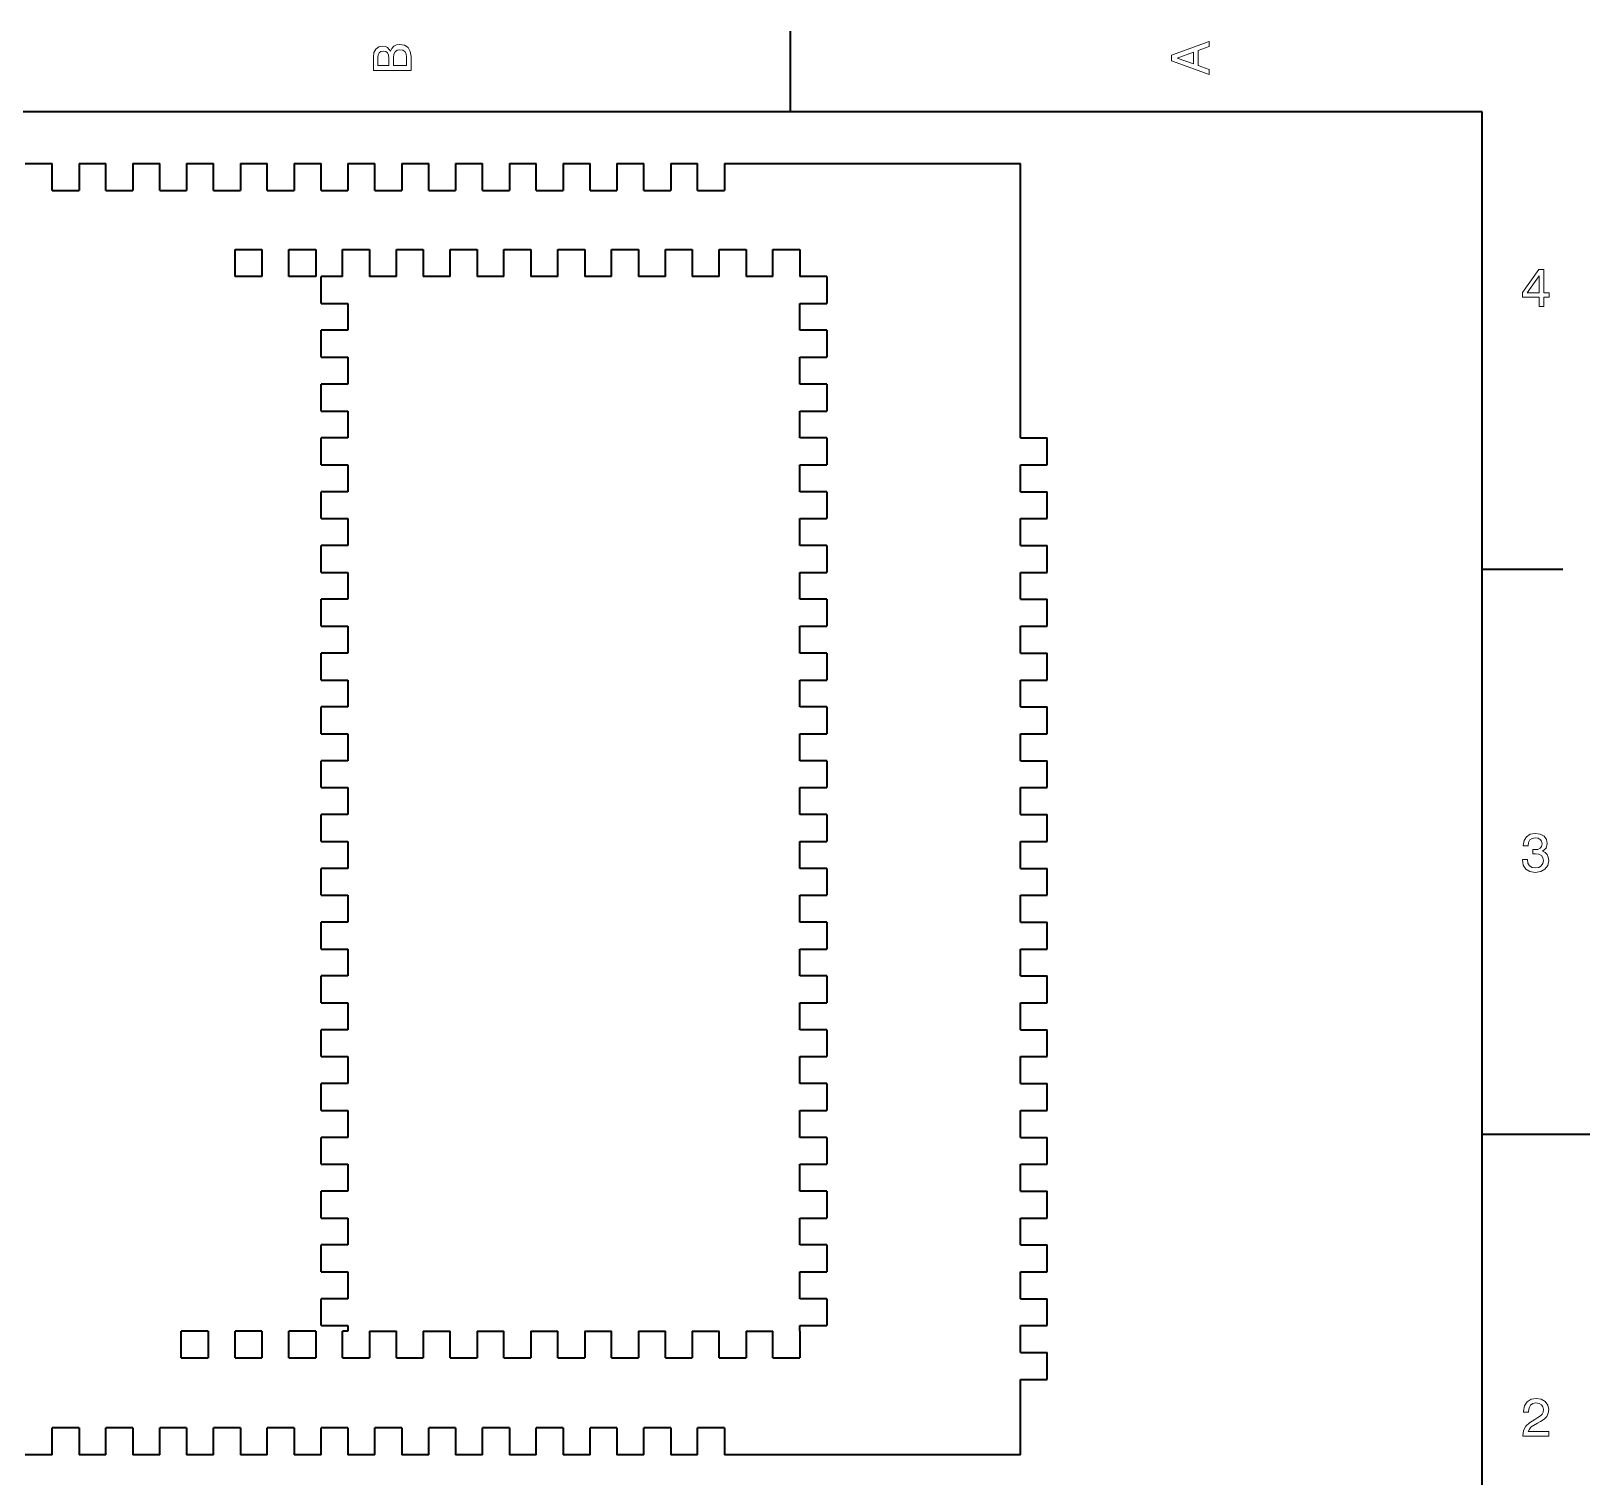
# Model space of a CAD drawing. Extents: x 0 to 297, y 0 to 210.
# Drawn here: x 152.1 to 297, y 73.1 to 207.5 of the extents above; entities that cross this region are included whole.
import ezdxf

# ---------------------------------------------------------------- set-up
doc = ezdxf.new("R2010")
doc.units = 0

msp = doc.modelspace()

# ---------------------------------------------------------------- linework, layer by layer
at = {"color": 7, "lineweight": 35}
for p, q in [((222.699997, 200), (222.699997, 207.5)), ((287, 200), (10, 200)), ((287, 10), (287, 200)), ((151.576752, 195.198517), (154.076752, 195.198517)), ((154.076752, 192.698517), (154.076752, 195.198517)), ((156.576752, 195.198517), (156.576752, 192.698517)), ((156.576752, 195.198517), (159.076752, 195.198517)), ((159.076752, 192.698517), (159.076752, 195.198517)), ((161.576752, 195.198517), (161.576752, 192.698517)), ((161.576752, 195.198517), (164.076752, 195.198517)), ((164.076752, 192.698517), (164.076752, 195.198517)), ((166.576752, 195.198517), (166.576752, 192.698517)), ((166.576752, 195.198517), (169.076752, 195.198517)), ((169.076752, 192.698517), (169.076752, 195.198517)), ((171.576752, 195.198517), (171.576752, 192.698517)), ((171.576752, 195.198517), (174.076752, 195.198517)), ((174.076752, 192.698517), (174.076752, 195.198517)), ((176.576752, 195.198517), (176.576752, 192.698517)), ((176.576752, 195.198517), (179.076752, 195.198517)), ((179.076752, 192.698517), (179.076752, 195.198517)), ((181.576752, 195.198517), (181.576752, 192.698517)), ((181.576752, 195.198517), (184.076752, 195.198517)), ((184.076752, 192.698517), (184.076752, 195.198517)), ((186.576752, 195.198517), (186.576752, 192.698517)), ((186.576752, 195.198517), (189.076752, 195.198517)), ((189.076752, 192.698517), (189.076752, 195.198517)), ((191.576752, 195.198517), (191.576752, 192.698517)), ((191.576752, 195.198517), (194.076752, 195.198517)), ((194.076752, 192.698517), (194.076752, 195.198517)), ((196.576752, 195.198517), (196.576752, 192.698517)), ((196.576752, 195.198517), (199.076752, 195.198517)), ((199.076752, 192.698517), (199.076752, 195.198517)), ((201.576752, 195.198517), (201.576752, 192.698517)), ((201.576752, 195.198517), (204.076752, 195.198517)), ((204.076752, 192.698517), (204.076752, 195.198517)), ((206.576752, 195.198517), (206.576752, 192.698517)), ((206.576752, 195.198517), (209.076752, 195.198517)), ((209.076752, 192.698517), (209.076752, 195.198517)), ((211.576752, 195.198517), (211.576752, 192.698517)), ((211.576752, 195.198517), (214.076752, 195.198517)), ((214.076752, 192.698517), (214.076752, 195.198517)), ((216.576752, 195.198517), (216.576752, 192.698517)), ((216.576752, 195.198517), (244.076752, 195.198517)), ((244.076752, 169.698517), (244.076752, 195.198517)), ((154.076752, 192.698517), (156.576752, 192.698517)), ((159.076752, 192.698517), (161.576752, 192.698517)), ((164.076752, 192.698517), (166.576752, 192.698517)), ((169.076752, 192.698517), (171.576752, 192.698517)), ((174.076752, 192.698517), (176.576752, 192.698517)), ((179.076752, 192.698517), (181.576752, 192.698517)), ((184.076752, 192.698517), (186.576752, 192.698517)), ((189.076752, 192.698517), (191.576752, 192.698517)), ((194.076752, 192.698517), (196.576752, 192.698517)), ((199.076752, 192.698517), (201.576752, 192.698517)), ((204.076752, 192.698517), (206.576752, 192.698517)), ((209.076752, 192.698517), (211.576752, 192.698517)), ((214.076752, 192.698517), (216.576752, 192.698517)), ((171.076752, 187.198517), (173.576752, 187.198517)), ((171.076752, 184.698517), (171.076752, 187.198517)), ((173.576752, 187.198517), (173.576752, 184.698517)), ((176.076752, 187.198517), (178.576752, 187.198517)), ((176.076752, 184.698517), (176.076752, 187.198517)), ((178.576752, 187.198517), (178.576752, 184.698517)), ((181.076752, 187.198517), (183.576752, 187.198517)), ((181.076752, 184.698517), (181.076752, 187.198517)), ((183.576752, 187.198517), (183.576752, 184.698517)), ((186.076752, 187.198517), (188.576752, 187.198517)), ((186.076752, 184.698517), (186.076752, 187.198517)), ((188.576752, 187.198517), (188.576752, 184.698517)), ((191.076752, 187.198517), (193.576752, 187.198517)), ((191.076752, 184.698517), (191.076752, 187.198517)), ((193.576752, 187.198517), (193.576752, 184.698517)), ((196.076752, 187.198517), (198.576752, 187.198517)), ((196.076752, 184.698517), (196.076752, 187.198517)), ((198.576752, 187.198517), (198.576752, 184.698517)), ((201.076752, 187.198517), (203.576752, 187.198517)), ((201.076752, 184.698517), (201.076752, 187.198517)), ((203.576752, 187.198517), (203.576752, 184.698517)), ((206.076752, 187.198517), (208.576752, 187.198517)), ((206.076752, 184.698517), (206.076752, 187.198517)), ((208.576752, 187.198517), (208.576752, 184.698517)), ((211.076752, 187.198517), (213.576752, 187.198517)), ((211.076752, 184.698517), (211.076752, 187.198517)), ((213.576752, 187.198517), (213.576752, 184.698517)), ((216.076752, 187.198517), (218.576752, 187.198517)), ((216.076752, 184.698517), (216.076752, 187.198517)), ((218.576752, 187.198517), (218.576752, 184.698517)), ((221.076752, 187.198517), (223.576752, 187.198517)), ((221.076752, 184.698517), (221.076752, 187.198517)), ((223.576752, 187.198517), (223.576752, 184.698517)), ((173.576752, 184.698517), (171.076752, 184.698517)), ((178.576752, 184.698517), (176.076752, 184.698517)), ((181.076752, 184.698517), (179.076752, 184.698517)), ((179.076752, 182.198517), (179.076752, 184.698517)), ((186.076752, 184.698517), (183.576752, 184.698517)), ((191.076752, 184.698517), (188.576752, 184.698517)), ((196.076752, 184.698517), (193.576752, 184.698517)), ((201.076752, 184.698517), (198.576752, 184.698517)), ((206.076752, 184.698517), (203.576752, 184.698517)), ((211.076752, 184.698517), (208.576752, 184.698517)), ((216.076752, 184.698517), (213.576752, 184.698517)), ((221.076752, 184.698517), (218.576752, 184.698517)), ((226.076752, 184.698517), (223.576752, 184.698517)), ((226.076752, 184.698517), (226.076752, 182.198517)), ((179.076752, 182.198517), (181.576752, 182.198517)), ((181.576752, 182.198517), (181.576752, 179.698517)), ((223.576752, 179.698517), (223.576752, 182.198517)), ((223.576752, 182.198517), (226.076752, 182.198517)), ((181.576752, 179.698517), (179.076752, 179.698517)), ((179.076752, 177.198517), (179.076752, 179.698517)), ((226.076752, 179.698517), (223.576752, 179.698517)), ((226.076752, 179.698517), (226.076752, 177.198517)), ((179.076752, 177.198517), (181.576752, 177.198517)), ((181.576752, 177.198517), (181.576752, 174.698517)), ((223.576752, 174.698517), (223.576752, 177.198517)), ((223.576752, 177.198517), (226.076752, 177.198517)), ((181.576752, 174.698517), (179.076752, 174.698517)), ((179.076752, 172.198517), (179.076752, 174.698517)), ((226.076752, 174.698517), (223.576752, 174.698517)), ((226.076752, 174.698517), (226.076752, 172.198517)), ((179.076752, 172.198517), (181.576752, 172.198517)), ((181.576752, 172.198517), (181.576752, 169.698517)), ((223.576752, 169.698517), (223.576752, 172.198517)), ((223.576752, 172.198517), (226.076752, 172.198517)), ((181.576752, 169.698517), (179.076752, 169.698517)), ((179.076752, 167.198517), (179.076752, 169.698517)), ((226.076752, 169.698517), (223.576752, 169.698517)), ((226.076752, 169.698517), (226.076752, 167.198517)), ((244.076752, 169.698517), (246.576752, 169.698517)), ((246.576752, 167.198517), (246.576752, 169.698517)), ((179.076752, 167.198517), (181.576752, 167.198517)), ((181.576752, 167.198517), (181.576752, 164.698517)), ((223.576752, 164.698517), (223.576752, 167.198517)), ((223.576752, 167.198517), (226.076752, 167.198517)), ((244.076752, 167.198517), (246.576752, 167.198517)), ((244.076752, 164.698517), (244.076752, 167.198517)), ((181.576752, 164.698517), (179.076752, 164.698517)), ((179.076752, 162.198517), (179.076752, 164.698517)), ((226.076752, 164.698517), (223.576752, 164.698517)), ((226.076752, 164.698517), (226.076752, 162.198517)), ((244.076752, 164.698517), (246.576752, 164.698517)), ((246.576752, 162.198517), (246.576752, 164.698517)), ((179.076752, 162.198517), (181.576752, 162.198517)), ((181.576752, 162.198517), (181.576752, 159.698517)), ((223.576752, 159.698517), (223.576752, 162.198517)), ((223.576752, 162.198517), (226.076752, 162.198517)), ((244.076752, 162.198517), (246.576752, 162.198517)), ((244.076752, 159.698517), (244.076752, 162.198517)), ((181.576752, 159.698517), (179.076752, 159.698517)), ((179.076752, 157.198517), (179.076752, 159.698517)), ((226.076752, 159.698517), (223.576752, 159.698517)), ((226.076752, 159.698517), (226.076752, 157.198517)), ((244.076752, 159.698517), (246.576752, 159.698517)), ((246.576752, 157.198517), (246.576752, 159.698517)), ((179.076752, 157.198517), (181.576752, 157.198517)), ((181.576752, 157.198517), (181.576752, 154.698517)), ((223.576752, 154.698517), (223.576752, 157.198517)), ((223.576752, 157.198517), (226.076752, 157.198517)), ((244.076752, 157.198517), (246.576752, 157.198517)), ((244.076752, 154.698517), (244.076752, 157.198517)), ((287, 157.5), (294.5, 157.5)), ((181.576752, 154.698517), (179.076752, 154.698517)), ((179.076752, 152.198517), (179.076752, 154.698517)), ((226.076752, 154.698517), (223.576752, 154.698517)), ((226.076752, 154.698517), (226.076752, 152.198517)), ((244.076752, 154.698517), (246.576752, 154.698517)), ((246.576752, 152.198517), (246.576752, 154.698517)), ((179.076752, 152.198517), (181.576752, 152.198517)), ((181.576752, 152.198517), (181.576752, 149.698517)), ((223.576752, 149.698517), (223.576752, 152.198517)), ((223.576752, 152.198517), (226.076752, 152.198517)), ((244.076752, 152.198517), (246.576752, 152.198517)), ((244.076752, 149.698517), (244.076752, 152.198517)), ((181.576752, 149.698517), (179.076752, 149.698517)), ((179.076752, 147.198517), (179.076752, 149.698517)), ((226.076752, 149.698517), (223.576752, 149.698517)), ((226.076752, 149.698517), (226.076752, 147.198517)), ((244.076752, 149.698517), (246.576752, 149.698517)), ((246.576752, 147.198517), (246.576752, 149.698517)), ((179.076752, 147.198517), (181.576752, 147.198517)), ((181.576752, 147.198517), (181.576752, 144.698517)), ((223.576752, 144.698517), (223.576752, 147.198517)), ((223.576752, 147.198517), (226.076752, 147.198517)), ((244.076752, 147.198517), (246.576752, 147.198517)), ((244.076752, 144.698517), (244.076752, 147.198517)), ((181.576752, 144.698517), (179.076752, 144.698517)), ((179.076752, 142.198517), (179.076752, 144.698517)), ((226.076752, 144.698517), (223.576752, 144.698517)), ((226.076752, 144.698517), (226.076752, 142.198517)), ((244.076752, 144.698517), (246.576752, 144.698517)), ((246.576752, 142.198517), (246.576752, 144.698517)), ((179.076752, 142.198517), (181.576752, 142.198517)), ((181.576752, 142.198517), (181.576752, 139.698517)), ((223.576752, 139.698517), (223.576752, 142.198517)), ((223.576752, 142.198517), (226.076752, 142.198517)), ((244.076752, 142.198517), (246.576752, 142.198517)), ((244.076752, 139.698517), (244.076752, 142.198517)), ((181.576752, 139.698517), (179.076752, 139.698517)), ((179.076752, 137.198517), (179.076752, 139.698517)), ((226.076752, 139.698517), (223.576752, 139.698517)), ((226.076752, 139.698517), (226.076752, 137.198517)), ((244.076752, 139.698517), (246.576752, 139.698517)), ((246.576752, 137.198517), (246.576752, 139.698517)), ((179.076752, 137.198517), (181.576752, 137.198517)), ((181.576752, 137.198517), (181.576752, 134.698517)), ((223.576752, 134.698517), (223.576752, 137.198517)), ((223.576752, 137.198517), (226.076752, 137.198517)), ((244.076752, 137.198517), (246.576752, 137.198517)), ((244.076752, 134.698517), (244.076752, 137.198517)), ((181.576752, 134.698517), (179.076752, 134.698517)), ((179.076752, 132.198517), (179.076752, 134.698517)), ((226.076752, 134.698517), (223.576752, 134.698517)), ((226.076752, 134.698517), (226.076752, 132.198517)), ((244.076752, 134.698517), (246.576752, 134.698517)), ((246.576752, 132.198517), (246.576752, 134.698517)), ((179.076752, 132.198517), (181.576752, 132.198517)), ((181.576752, 132.198517), (181.576752, 129.698517)), ((223.576752, 129.698517), (223.576752, 132.198517)), ((223.576752, 132.198517), (226.076752, 132.198517)), ((244.076752, 132.198517), (246.576752, 132.198517)), ((244.076752, 129.698517), (244.076752, 132.198517)), ((181.576752, 129.698517), (179.076752, 129.698517)), ((179.076752, 127.198517), (179.076752, 129.698517)), ((226.076752, 129.698517), (223.576752, 129.698517)), ((226.076752, 129.698517), (226.076752, 127.198517)), ((244.076752, 129.698517), (246.576752, 129.698517)), ((246.576752, 127.198517), (246.576752, 129.698517)), ((179.076752, 127.198517), (181.576752, 127.198517)), ((181.576752, 127.198517), (181.576752, 124.698517)), ((223.576752, 124.698517), (223.576752, 127.198517)), ((223.576752, 127.198517), (226.076752, 127.198517)), ((244.076752, 127.198517), (246.576752, 127.198517)), ((244.076752, 124.698517), (244.076752, 127.198517)), ((181.576752, 124.698517), (179.076752, 124.698517)), ((179.076752, 122.198517), (179.076752, 124.698517)), ((226.076752, 124.698517), (223.576752, 124.698517)), ((226.076752, 124.698517), (226.076752, 122.198517)), ((244.076752, 124.698517), (246.576752, 124.698517)), ((246.576752, 122.198517), (246.576752, 124.698517)), ((179.076752, 122.198517), (181.576752, 122.198517)), ((181.576752, 122.198517), (181.576752, 119.698517)), ((223.576752, 119.698517), (223.576752, 122.198517)), ((223.576752, 122.198517), (226.076752, 122.198517)), ((244.076752, 122.198517), (246.576752, 122.198517)), ((244.076752, 119.698517), (244.076752, 122.198517)), ((181.576752, 119.698517), (179.076752, 119.698517)), ((179.076752, 117.198517), (179.076752, 119.698517)), ((226.076752, 119.698517), (223.576752, 119.698517)), ((226.076752, 119.698517), (226.076752, 117.198517)), ((244.076752, 119.698517), (246.576752, 119.698517)), ((246.576752, 117.198517), (246.576752, 119.698517)), ((179.076752, 117.198517), (181.576752, 117.198517)), ((181.576752, 117.198517), (181.576752, 114.698517)), ((223.576752, 114.698517), (223.576752, 117.198517)), ((223.576752, 117.198517), (226.076752, 117.198517)), ((244.076752, 117.198517), (246.576752, 117.198517)), ((244.076752, 114.698517), (244.076752, 117.198517)), ((181.576752, 114.698517), (179.076752, 114.698517)), ((179.076752, 112.198517), (179.076752, 114.698517)), ((226.076752, 114.698517), (223.576752, 114.698517)), ((226.076752, 114.698517), (226.076752, 112.198517)), ((244.076752, 114.698517), (246.576752, 114.698517)), ((246.576752, 112.198517), (246.576752, 114.698517)), ((179.076752, 112.198517), (181.576752, 112.198517)), ((181.576752, 112.198517), (181.576752, 109.698517)), ((223.576752, 109.698517), (223.576752, 112.198517)), ((223.576752, 112.198517), (226.076752, 112.198517)), ((244.076752, 112.198517), (246.576752, 112.198517)), ((244.076752, 109.698517), (244.076752, 112.198517)), ((181.576752, 109.698517), (179.076752, 109.698517)), ((179.076752, 107.198517), (179.076752, 109.698517)), ((226.076752, 109.698517), (223.576752, 109.698517)), ((226.076752, 109.698517), (226.076752, 107.198517)), ((244.076752, 109.698517), (246.576752, 109.698517)), ((246.576752, 107.198517), (246.576752, 109.698517)), ((179.076752, 107.198517), (181.576752, 107.198517)), ((181.576752, 107.198517), (181.576752, 104.698517)), ((223.576752, 104.698517), (223.576752, 107.198517)), ((223.576752, 107.198517), (226.076752, 107.198517)), ((244.076752, 107.198517), (246.576752, 107.198517)), ((244.076752, 104.698517), (244.076752, 107.198517)), ((181.576752, 104.698517), (179.076752, 104.698517)), ((179.076752, 102.198517), (179.076752, 104.698517)), ((226.076752, 104.698517), (223.576752, 104.698517)), ((226.076752, 104.698517), (226.076752, 102.198517)), ((244.076752, 104.698517), (246.576752, 104.698517)), ((246.576752, 102.198517), (246.576752, 104.698517)), ((287, 105), (297, 105)), ((179.076752, 102.198517), (181.576752, 102.198517)), ((181.576752, 102.198517), (181.576752, 99.698517)), ((223.576752, 99.698517), (223.576752, 102.198517)), ((223.576752, 102.198517), (226.076752, 102.198517)), ((244.076752, 102.198517), (246.576752, 102.198517)), ((244.076752, 99.698517), (244.076752, 102.198517)), ((181.576752, 99.698517), (179.076752, 99.698517)), ((179.076752, 97.198517), (179.076752, 99.698517)), ((226.076752, 99.698517), (223.576752, 99.698517)), ((226.076752, 99.698517), (226.076752, 97.198517)), ((244.076752, 99.698517), (246.576752, 99.698517)), ((246.576752, 97.198517), (246.576752, 99.698517)), ((179.076752, 97.198517), (181.576752, 97.198517)), ((181.576752, 97.198517), (181.576752, 94.698517)), ((223.576752, 94.698517), (223.576752, 97.198517)), ((223.576752, 97.198517), (226.076752, 97.198517)), ((244.076752, 97.198517), (246.576752, 97.198517)), ((244.076752, 94.698517), (244.076752, 97.198517)), ((181.576752, 94.698517), (179.076752, 94.698517)), ((179.076752, 92.198517), (179.076752, 94.698517)), ((226.076752, 94.698517), (223.576752, 94.698517)), ((226.076752, 94.698517), (226.076752, 92.198517)), ((244.076752, 94.698517), (246.576752, 94.698517)), ((246.576752, 92.198517), (246.576752, 94.698517)), ((179.076752, 92.198517), (181.576752, 92.198517)), ((181.576752, 92.198517), (181.576752, 89.698517)), ((223.576752, 89.698517), (223.576752, 92.198517)), ((223.576752, 92.198517), (226.076752, 92.198517)), ((244.076752, 92.198517), (246.576752, 92.198517)), ((244.076752, 89.698517), (244.076752, 92.198517)), ((181.576752, 89.698517), (179.076752, 89.698517)), ((179.076752, 87.198517), (179.076752, 89.698517)), ((226.076752, 89.698517), (223.576752, 89.698517)), ((226.076752, 89.698517), (226.076752, 87.198517)), ((244.076752, 89.698517), (246.576752, 89.698517)), ((246.576752, 87.198517), (246.576752, 89.698517)), ((179.076752, 87.198517), (181.576752, 87.198517)), ((181.576752, 87.198517), (181.576752, 86.698517)), ((223.576752, 86.698517), (223.576752, 87.198517)), ((223.576752, 87.198517), (226.076752, 87.198517)), ((244.076752, 87.198517), (246.576752, 87.198517)), ((244.076752, 84.698517), (244.076752, 87.198517)), ((168.576752, 86.698517), (166.076752, 86.698517)), ((166.076752, 84.198517), (166.076752, 86.698517)), ((168.576752, 86.698517), (168.576752, 84.198517)), ((173.576752, 86.698517), (171.076752, 86.698517)), ((171.076752, 84.198517), (171.076752, 86.698517)), ((173.576752, 86.698517), (173.576752, 84.198517)), ((178.576752, 86.698517), (176.076752, 86.698517)), ((176.076752, 84.198517), (176.076752, 86.698517)), ((178.576752, 86.698517), (178.576752, 84.198517)), ((181.576752, 86.698517), (181.076752, 86.698517)), ((181.076752, 84.198517), (181.076752, 86.698517)), ((183.576752, 86.698517), (183.576752, 84.198517)), ((183.576752, 86.698517), (186.076752, 86.698517)), ((186.076752, 84.198517), (186.076752, 86.698517)), ((188.576752, 86.698517), (188.576752, 84.198517)), ((188.576752, 86.698517), (191.076752, 86.698517)), ((191.076752, 84.198517), (191.076752, 86.698517)), ((193.576752, 86.698517), (196.076752, 86.698517)), ((193.576752, 86.698517), (193.576752, 84.198517)), ((196.076752, 84.198517), (196.076752, 86.698517)), ((198.576752, 86.698517), (198.576752, 84.198517)), ((198.576752, 86.698517), (201.076752, 86.698517)), ((201.076752, 84.198517), (201.076752, 86.698517)), ((203.576752, 86.698517), (203.576752, 84.198517)), ((203.576752, 86.698517), (206.076752, 86.698517)), ((206.076752, 84.198517), (206.076752, 86.698517)), ((208.576752, 86.698517), (208.576752, 84.198517)), ((208.576752, 86.698517), (211.076752, 86.698517)), ((211.076752, 84.198517), (211.076752, 86.698517)), ((213.576752, 86.698517), (213.576752, 84.198517)), ((213.576752, 86.698517), (216.076752, 86.698517)), ((216.076752, 84.198517), (216.076752, 86.698517)), ((218.576752, 86.698517), (218.576752, 84.198517)), ((218.576752, 86.698517), (221.076752, 86.698517)), ((221.076752, 84.198517), (221.076752, 86.698517)), ((223.576752, 86.698517), (223.576752, 84.198517)), ((166.076752, 84.198517), (168.576752, 84.198517)), ((171.076752, 84.198517), (173.576752, 84.198517)), ((176.076752, 84.198517), (178.576752, 84.198517)), ((181.076752, 84.198517), (183.576752, 84.198517)), ((186.076752, 84.198517), (188.576752, 84.198517)), ((191.076752, 84.198517), (193.576752, 84.198517)), ((196.076752, 84.198517), (198.576752, 84.198517)), ((201.076752, 84.198517), (203.576752, 84.198517)), ((206.076752, 84.198517), (208.576752, 84.198517)), ((211.076752, 84.198517), (213.576752, 84.198517)), ((216.076752, 84.198517), (218.576752, 84.198517)), ((221.076752, 84.198517), (223.576752, 84.198517)), ((244.076752, 84.698517), (246.576752, 84.698517)), ((246.576752, 82.198517), (246.576752, 84.698517)), ((244.076752, 82.198517), (246.576752, 82.198517)), ((244.076752, 75.198517), (244.076752, 82.198517)), ((156.576752, 77.698517), (154.076752, 77.698517)), ((154.076752, 75.198517), (154.076752, 77.698517)), ((156.576752, 77.698517), (156.576752, 75.198517)), ((161.576752, 77.698517), (159.076752, 77.698517)), ((159.076752, 75.198517), (159.076752, 77.698517)), ((161.576752, 77.698517), (161.576752, 75.198517)), ((166.576752, 77.698517), (164.076752, 77.698517)), ((164.076752, 75.198517), (164.076752, 77.698517)), ((166.576752, 77.698517), (166.576752, 75.198517)), ((171.576752, 77.698517), (169.076752, 77.698517)), ((169.076752, 75.198517), (169.076752, 77.698517)), ((171.576752, 77.698517), (171.576752, 75.198517)), ((176.576752, 77.698517), (174.076752, 77.698517)), ((174.076752, 75.198517), (174.076752, 77.698517)), ((176.576752, 77.698517), (176.576752, 75.198517)), ((181.576752, 77.698517), (179.076752, 77.698517)), ((179.076752, 75.198517), (179.076752, 77.698517)), ((181.576752, 77.698517), (181.576752, 75.198517)), ((186.576752, 77.698517), (184.076752, 77.698517)), ((184.076752, 75.198517), (184.076752, 77.698517)), ((186.576752, 77.698517), (186.576752, 75.198517)), ((191.576752, 77.698517), (189.076752, 77.698517)), ((189.076752, 75.198517), (189.076752, 77.698517)), ((191.576752, 77.698517), (191.576752, 75.198517)), ((196.576752, 77.698517), (194.076752, 77.698517)), ((194.076752, 75.198517), (194.076752, 77.698517)), ((196.576752, 77.698517), (196.576752, 75.198517)), ((201.576752, 77.698517), (199.076752, 77.698517)), ((199.076752, 75.198517), (199.076752, 77.698517)), ((201.576752, 77.698517), (201.576752, 75.198517)), ((206.576752, 77.698517), (204.076752, 77.698517)), ((204.076752, 75.198517), (204.076752, 77.698517)), ((206.576752, 77.698517), (206.576752, 75.198517)), ((211.576752, 77.698517), (209.076752, 77.698517)), ((209.076752, 75.198517), (209.076752, 77.698517)), ((211.576752, 77.698517), (211.576752, 75.198517)), ((216.576752, 77.698517), (214.076752, 77.698517)), ((214.076752, 75.198517), (214.076752, 77.698517)), ((216.576752, 77.698517), (216.576752, 75.198517)), ((154.076752, 75.198517), (151.576752, 75.198517)), ((159.076752, 75.198517), (156.576752, 75.198517)), ((164.076752, 75.198517), (161.576752, 75.198517)), ((169.076752, 75.198517), (166.576752, 75.198517)), ((174.076752, 75.198517), (171.576752, 75.198517)), ((179.076752, 75.198517), (176.576752, 75.198517)), ((184.076752, 75.198517), (181.576752, 75.198517)), ((189.076752, 75.198517), (186.576752, 75.198517)), ((194.076752, 75.198517), (191.576752, 75.198517)), ((199.076752, 75.198517), (196.576752, 75.198517)), ((204.076752, 75.198517), (201.576752, 75.198517)), ((209.076752, 75.198517), (206.576752, 75.198517)), ((214.076752, 75.198517), (211.576752, 75.198517)), ((244.076752, 75.198517), (216.576752, 75.198517))]:
    msp.add_line(p, q, dxfattribs=at)
at = {"color": 7, "lineweight": 13}
for points in [[(185.542007, 205.630417), (185.249496, 205.983429), (185.052811, 206.074219), (184.81073, 206.104477), (184.432495, 206.03891), (184.160156, 205.842224), (183.993729, 205.524506), (183.933212, 205.080704), (183.933212, 203.835022), (187.433212, 203.835022), (187.433212, 205.151306), (187.36261, 205.620331), (187.155838, 205.968307), (186.828018, 206.185165), (186.384216, 206.260818), (186.08667, 206.215424), (185.839554, 206.094391), (185.65799, 205.897705)], [(187.014618, 205.095825), (187.014618, 204.298996), (185.809296, 204.298996), (185.809296, 205.050446), (185.844589, 205.368164), (185.9505, 205.595108), (186.132065, 205.731277), (186.394302, 205.776657), (186.671692, 205.731277), (186.863327, 205.605194), (186.979324, 205.393372)], [(261.633209, 203.466858), (261.633209, 203.930847), (260.604401, 204.298996), (260.604401, 205.695969), (261.633209, 206.064133), (261.633209, 206.538193), (258.128174, 205.257217), (258.128174, 204.742798)], [(185.385666, 204.984879), (185.385666, 204.298996), (184.351807, 204.298996), (184.351807, 205.025223), (184.382065, 205.297562), (184.472839, 205.489197), (184.629181, 205.605194), (184.86116, 205.645538), (185.093155, 205.600143), (185.254532, 205.479111), (185.355408, 205.272339)], [(260.17572, 204.460388), (258.632477, 205), (260.17572, 205.539627)], [(292.277374, 181.916794), (292.731262, 181.916794), (292.731262, 182.784225), (293.23056, 182.784225), (293.23056, 183.187683), (292.731262, 183.187683), (292.731262, 185.341141), (292.272339, 185.341141), (290.739197, 183.228027), (290.739197, 182.784225), (292.277374, 182.784225)], [(291.162842, 183.187683), (292.277374, 184.756134), (292.277374, 183.187683)], [(290.729126, 130.51622), (290.729126, 130.480911), (290.809814, 129.996765), (291.046844, 129.633652), (291.420044, 129.401657), (291.914276, 129.315933), (292.438782, 129.401657), (292.832153, 129.623566), (293.08429, 129.976593), (293.175079, 130.430481), (293.134735, 130.728027), (293.023773, 130.970108), (292.842224, 131.156708), (292.600159, 131.292877), (292.927948, 131.565216), (293.043945, 131.998932), (292.968292, 132.392303), (292.751434, 132.68985), (292.398407, 132.87645), (291.914276, 132.942017), (291.460388, 132.861313), (291.112396, 132.63942), (290.885468, 132.286392), (290.809814, 131.817368), (290.809814, 131.782074), (291.258636, 131.782074), (291.299011, 132.104828), (291.430115, 132.336823), (291.641937, 132.478027), (291.939484, 132.528473), (292.201721, 132.488113), (292.393372, 132.382217), (292.509369, 132.210739), (292.554749, 131.97876), (292.509369, 131.731628), (292.388336, 131.565216), (292.176514, 131.46434), (291.889069, 131.434082), (291.692383, 131.439133), (291.692383, 131.04071), (291.939484, 131.050797), (292.257202, 131.005417), (292.494232, 130.884369), (292.635468, 130.687683), (292.685883, 130.430481), (292.630402, 130.13797), (292.484161, 129.921112), (292.252167, 129.784943), (291.944519, 129.739563), (291.626801, 129.789993), (291.394806, 129.941284), (291.248566, 130.183365), (291.193085, 130.51622)], [(290.76947, 76.916786), (293.175079, 76.916786), (293.175079, 77.350502), (291.273773, 77.350502), (291.3797, 77.587532), (291.561249, 77.784218), (292.121033, 78.142288), (292.418579, 78.293587), (292.751434, 78.510445), (292.988464, 78.762604), (293.124634, 79.060158), (293.175079, 79.398056), (293.089355, 79.821686), (292.852325, 80.154541), (292.489197, 80.366356), (292.020172, 80.442001), (291.536041, 80.35627), (291.167877, 80.119232), (290.930847, 79.740997), (290.850159, 79.241714), (290.850159, 79.171112), (291.309082, 79.171112), (291.309082, 79.211456), (291.354462, 79.554398), (291.490631, 79.806557), (291.707489, 79.967941), (291.994965, 80.023415), (292.287476, 79.972984), (292.504333, 79.846901), (292.645538, 79.650215), (292.695984, 79.403099), (292.660675, 79.171112), (292.56485, 78.974426), (292.403473, 78.802956), (292.181549, 78.651657), (291.884003, 78.490273), (291.389771, 78.177589), (291.041779, 77.844742), (290.835022, 77.441284), (290.76947, 76.931915)]]:
    msp.add_lwpolyline(points, close=True, dxfattribs=at)

doc.saveas('drawing.dxf')
